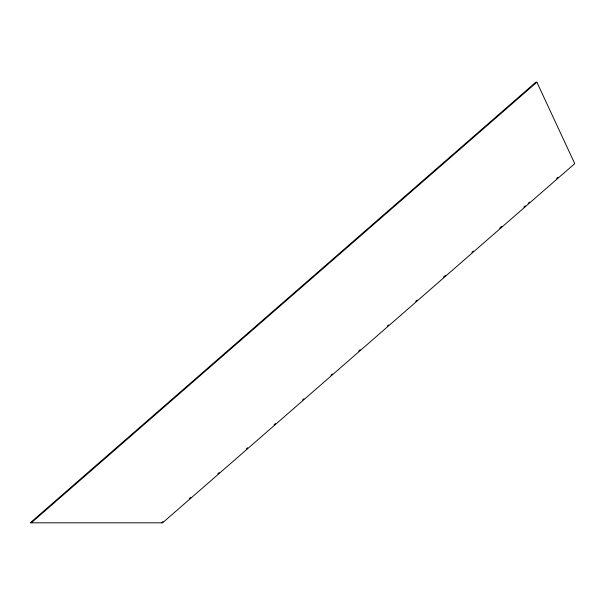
<?xml version="1.0" encoding="UTF-8"?>
<svg xmlns="http://www.w3.org/2000/svg" width="605" height="605" viewBox="0 0 605 605"><rect width="100%" height="100%" fill="white"/><g stroke="black" fill="none" stroke-linecap="round" stroke-linejoin="round"><path stroke-width="0.91" d="M31.286 522.811L536.877 82.189L574.75 163.615L162.586 522.811L30.25 522.811L535.841 82.189L536.877 82.189M161.55 522.811L162.972 521.57M189.312 498.611L190.734 497.37M217.785 473.798L219.207 472.558M246.258 448.986L247.687 447.745M274.02 424.786L275.449 423.545M302.5 399.973L303.922 398.733M330.973 375.16L332.395 373.92M358.735 350.968L360.156 349.728M387.208 326.148L388.629 324.908M415.68 301.335L417.11 300.095M443.442 277.143L445.583 275.283M471.923 252.323L473.344 251.083M499.685 228.13L501.817 226.27M523.885 207.039L525.306 205.798M528.157 203.318L529.579 202.078M556.63 178.505L558.052 177.257"/></g></svg>
